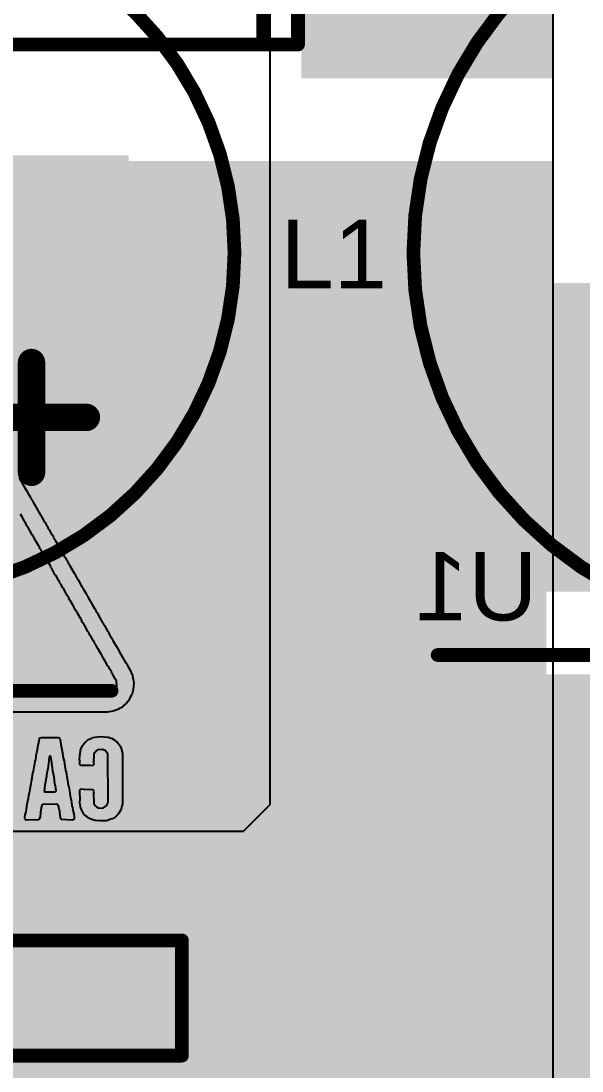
# Model space of a CAD drawing. Header units: millimetres. Extents: x -6 to 110, y 0 to 86.
# Drawn here: x 26.14 to 31.34, y 16.94 to 26.66 of the extents above; entities that cross this region are included whole.
import ezdxf

# ---------------------------------------------------------------- set-up
doc = ezdxf.new("R2010")
doc.units = ezdxf.units.MM
for name, color, linetype in [('BottomLayer', 5, 'Continuous'), ('BottomOverlay', 54, 'Continuous'), ('BottomPaste', 16, 'Continuous'), ('BottomSolder', 6, 'Continuous'), ('MidLayer1', 16, 'Continuous'), ('MidLayer2', 76, 'Continuous'), ('MultiLayer', 9, 'Continuous'), ('PadHoleLayer', 156, 'Continuous'), ('TopLayer', 1, 'Continuous'), ('TopOverlay', 2, 'Continuous'), ('TopPaste', 8, 'Continuous'), ('TopSolder', 216, 'Continuous'), ('ViaHoleLayer', 16, 'Continuous')]:
    doc.layers.add(name, color=color, linetype=linetype)
doc.styles.add('Arial', font='arial.ttf', dxfattribs={"height": 0.2})

# ---------------------------------------------------------------- blocks, each defined once
blk = doc.blocks.new('SMDRI127_471MT_16')
at = {"layer": 'TopLayer'}
blk.add_hatch(color=1, dxfattribs=at).paths.add_polyline_path([(-6.4, 2.7), (-3.5, 2.7), (-3.5, -2.7), (-6.4, -2.7)])
at = {"layer": 'TopPaste'}
blk.add_hatch(color=8, dxfattribs=at).paths.add_polyline_path([(-6.4, 2.7), (-3.5, 2.7), (-3.5, -2.7), (-6.4, -2.7)])
at = {"layer": 'TopSolder'}
blk.add_hatch(color=216, dxfattribs=at).paths.add_polyline_path([(-6.5016, 2.8016), (-3.3984, 2.8016), (-3.3984, -2.8016), (-6.5016, -2.8016)])
at = {"layer": 'TopOverlay', "const_width": 0.127}
blk.add_lwpolyline([(-6.35, -6.2738), (-6.35, -2.8956)], dxfattribs=at)
at = {"layer": 'TopOverlay', "const_width": 0.0635}
blk.add_lwpolyline([(-6.3817, -2.8956, 1), (-6.3182, -2.8956, 1)], format="xyb", close=True, dxfattribs=at)
blk = doc.blocks.new('ECG2GM2R2E09OTBO_18')
at = {"layer": 'BottomLayer'}
blk.add_hatch(color=5, dxfattribs=at).paths.add_polyline_path([(-2.12, 0.85), (-0.42, 0.85), (-0.42, -0.85), (-2.12, -0.85)])
h = blk.add_hatch(color=5, dxfattribs=at)
edge = h.paths.add_edge_path()
edge.add_arc((1.27, 0), 0.85, 0, 360)
at = {"layer": 'BottomSolder'}
blk.add_hatch(color=6, dxfattribs=at).paths.add_polyline_path([(-2.1708, 0.9008), (-0.3692, 0.9008), (-0.3692, -0.9008), (-2.1708, -0.9008)])
h = blk.add_hatch(color=6, dxfattribs=at)
edge = h.paths.add_edge_path()
edge.add_arc((1.27, 0), 0.9008, 0, 360)
at = {"layer": 'MidLayer1'}
blk.add_hatch(color=16, dxfattribs=at).paths.add_polyline_path([(-2.12, 0.85), (-0.42, 0.85), (-0.42, -0.85), (-2.12, -0.85)])
h = blk.add_hatch(color=16, dxfattribs=at)
edge = h.paths.add_edge_path()
edge.add_arc((1.27, 0), 0.85, 0, 360)
at = {"layer": 'MidLayer2'}
blk.add_hatch(color=76, dxfattribs=at).paths.add_polyline_path([(-2.12, 0.85), (-0.42, 0.85), (-0.42, -0.85), (-2.12, -0.85)])
h = blk.add_hatch(color=76, dxfattribs=at)
edge = h.paths.add_edge_path()
edge.add_arc((1.27, 0), 0.85, 0, 360)
at = {"layer": 'MultiLayer'}
blk.add_hatch(color=9, dxfattribs=at).paths.add_polyline_path([(-2.12, 0.85), (-0.42, 0.85), (-0.42, -0.85), (-2.12, -0.85)])
h = blk.add_hatch(color=9, dxfattribs=at)
edge = h.paths.add_edge_path()
edge.add_arc((1.27, 0), 0.85, 0, 360)
at = {"layer": 'PadHoleLayer'}
h = blk.add_hatch(color=156, dxfattribs=at)
edge = h.paths.add_edge_path()
edge.add_arc((-1.27, 0), 0.46, 0, 360)
h = blk.add_hatch(color=156, dxfattribs=at)
edge = h.paths.add_edge_path()
edge.add_arc((1.27, 0), 0.46, 0, 360)
at = {"layer": 'TopLayer'}
blk.add_hatch(color=1, dxfattribs=at).paths.add_polyline_path([(-2.12, 0.85), (-0.42, 0.85), (-0.42, -0.85), (-2.12, -0.85)])
h = blk.add_hatch(color=1, dxfattribs=at)
edge = h.paths.add_edge_path()
edge.add_arc((1.27, 0), 0.85, 0, 360)
at = {"layer": 'TopSolder'}
blk.add_hatch(color=216, dxfattribs=at).paths.add_polyline_path([(-2.1708, 0.9008), (-0.3692, 0.9008), (-0.3692, -0.9008), (-2.1708, -0.9008)])
h = blk.add_hatch(color=216, dxfattribs=at)
edge = h.paths.add_edge_path()
edge.add_arc((1.27, 0), 0.9008, 0, 360)
at = {"layer": 'TopOverlay'}
for p, q in [((2.159, 2.286), (2.159, 2.286)), ((2.159, 2.286), (2.3186, 2.1419)), ((2.159, -2.286), (2.159, 2.286)), ((2.3186, 2.1419), (2.5947, 1.8122)), ((2.5947, 1.8122), (2.8222, 1.4473)), ((2.8222, 1.4473), (2.9969, 1.0543)), ((2.9969, 1.0543), (3.1152, 0.6409)), ((3.1152, 0.6409), (3.175, 0.215)), ((3.175, 0.215), (3.175, -0.215)), ((3.175, -0.215), (3.1152, -0.6409)), ((3.1152, -0.6409), (2.9969, -1.0543)), ((2.9969, -1.0543), (2.8222, -1.4473)), ((2.8222, -1.4473), (2.5947, -1.8122)), ((2.5947, -1.8122), (2.3186, -2.1419)), ((2.3186, -2.1419), (2.159, -2.286)), ((2.159, -2.286), (2.159, -2.286))]:
    blk.add_line(p, q, dxfattribs=at)
for points, const_width in [([(3.1496, 0, 1), (-3.1496, 0, 1)], 0.127), ([(-1.3335, 2.032, 1), (-1.2065, 2.032, 1)], 0.127), ([(-1.8415, 1.524, 1), (-1.7145, 1.524, 1)], 0.127), ([(-0.8255, 1.524, 1), (-0.6985, 1.524, 1)], 0.127), ([(-1.3335, 1.016, 1), (-1.2065, 1.016, 1)], 0.127), ([(-3.1813, 0, 1), (-3.1178, 0, 1)], 0.0635), ([(3.1179, 0, 1), (3.1814, 0, 1)], 0.0635)]:
    blk.add_lwpolyline(points, format="xyb", close=True, dxfattribs=dict(at, const_width=const_width))
at = {"layer": 'TopOverlay', "const_width": 0.254}
for points in [[(-1.27, 2.032), (-1.27, 1.016)], [(-0.762, 1.524), (-1.778, 1.524)]]:
    blk.add_lwpolyline(points, dxfattribs=at)
blk = doc.blocks.new('MBS10S_B_19')
at = {"layer": 'BottomLayer'}
for points in [[(-3.9564, 1.7999), (-2.1164, 1.7999), (-2.1164, 0.5999), (-3.9564, 0.5999)], [(2.1166, 1.7998), (3.9566, 1.7998), (3.9566, 0.5998), (2.1166, 0.5998)], [(-3.9566, -0.5999), (-2.1166, -0.5999), (-2.1166, -1.7999), (-3.9566, -1.7999)], [(2.1164, -0.5999), (3.9564, -0.5999), (3.9564, -1.7999), (2.1164, -1.7999)]]:
    blk.add_hatch(color=5, dxfattribs=at).paths.add_polyline_path(points)
at = {"layer": 'BottomPaste'}
for points in [[(-3.9564, 1.7999), (-2.1164, 1.7999), (-2.1164, 0.5999), (-3.9564, 0.5999)], [(2.1166, 1.7998), (3.9566, 1.7998), (3.9566, 0.5998), (2.1166, 0.5998)], [(-3.9566, -0.5999), (-2.1166, -0.5999), (-2.1166, -1.7999), (-3.9566, -1.7999)], [(2.1164, -0.5999), (3.9564, -0.5999), (3.9564, -1.7999), (2.1164, -1.7999)]]:
    blk.add_hatch(color=16, dxfattribs=at).paths.add_polyline_path(points)
at = {"layer": 'BottomSolder'}
for points in [[(-4.0072, 1.8507), (-2.0656, 1.8507), (-2.0656, 0.5491), (-4.0072, 0.5491)], [(2.0658, 1.8506), (4.0074, 1.8506), (4.0074, 0.549), (2.0658, 0.549)], [(-4.0074, -0.5491), (-2.0658, -0.5491), (-2.0658, -1.8507), (-4.0074, -1.8507)], [(2.0656, -0.5491), (4.0072, -0.5491), (4.0072, -1.8507), (2.0656, -1.8507)]]:
    blk.add_hatch(color=6, dxfattribs=at).paths.add_polyline_path(points)
at = {"layer": 'BottomOverlay', "const_width": 0.127}
for points in [[(-2.0867, 2.4999), (-2.0867, 1.9211)], [(2.1133, 2.4999), (-2.0867, 2.4999)], [(-1.7632, 2.4999), (-1.7632, -2.5)], [(2.1133, 2.4999), (2.1133, 1.9211)], [(-1.4471, 1.905), (-1.4471, 0.889)], [(-2.0867, 0.4788), (-2.0867, -0.4789)], [(2.1133, 0.4788), (2.1133, -0.4789)], [(-1.1931, -0.762), (-1.1931, -1.778)], [(-0.6851, -1.27), (-1.7011, -1.27)], [(-2.0867, -1.9212), (-2.0867, -2.5)], [(2.1133, -1.9212), (2.1133, -2.5)], [(2.1133, -2.5), (-2.0867, -2.5)]]:
    blk.add_lwpolyline(points, dxfattribs=at)
at = {"layer": 'BottomOverlay'}
for points, const_width in [([(-2.1184, 2.4999, 1), (-2.0549, 2.4999, 1)], 0.0635), ([(-2.1184, 2.4999, 1), (-2.0549, 2.4999, 1)], 0.0635), ([(-1.795, 2.4999, 1), (-1.7315, 2.4999, 1)], 0.0635), ([(2.0816, 2.4999, 1), (2.1451, 2.4999, 1)], 0.0635), ([(2.0816, 2.4999, 1), (2.1451, 2.4999, 1)], 0.0635), ([(0.9976, 2.159, 1), (1.0611, 2.159, 1)], 0.0635), ([(-2.1184, 1.9211, 1), (-2.0549, 1.9211, 1)], 0.0635), ([(-1.4789, 1.905, 1), (-1.4154, 1.905, 1)], 0.0635), ([(2.0816, 1.9211, 1), (2.1451, 1.9211, 1)], 0.0635), ([(0.9976, 1.397, 1), (1.0611, 1.397, 1)], 0.0635), ([(0.9976, 1.397, 1), (1.0611, 1.397, 1)], 0.0635), ([(-1.4789, 0.889, 1), (-1.4154, 0.889, 1)], 0.0635), ([(0.9976, 0.635, 1), (1.0611, 0.635, 1)], 0.0635), ([(-2.1184, 0.4788, 1), (-2.0549, 0.4788, 1)], 0.0635), ([(2.0816, 0.4788, 1), (2.1451, 0.4788, 1)], 0.0635), ([(-2.1184, -0.4789, 1), (-2.0549, -0.4789, 1)], 0.0635), ([(2.0816, -0.4789, 1), (2.1451, -0.4789, 1)], 0.0635), ([(0.9341, -0.635, 1), (0.9976, -0.635, 1)], 0.0635), ([(-1.2249, -0.762, 1), (-1.1614, -0.762, 1)], 0.0635), ([(-1.7329, -1.27, 1), (-1.6694, -1.27, 1)], 0.0635), ([(-0.7169, -1.27, 1), (-0.6534, -1.27, 1)], 0.0635), ([(0.9341, -1.397, 1), (0.9976, -1.397, 1)], 0.0635), ([(0.9341, -1.397, 1), (0.9976, -1.397, 1)], 0.0635), ([(-1.2249, -1.778, 1), (-1.1614, -1.778, 1)], 0.0635), ([(-2.1184, -1.9212, 1), (-2.0549, -1.9212, 1)], 0.0635), ([(2.0816, -1.9212, 1), (2.1451, -1.9212, 1)], 0.0635), ([(-2.8551, -2.2861, 1), (-3.2142, -2.2861, 1)], 0.127), ([(0.9341, -2.159, 1), (0.9976, -2.159, 1)], 0.0635), ([(-3.246, -2.2861, 1), (-3.1825, -2.2861, 1)], 0.0635), ([(-2.8868, -2.2861, 1), (-2.8233, -2.2861, 1)], 0.0635), ([(-2.1184, -2.5, 1), (-2.0549, -2.5, 1)], 0.0635), ([(-2.1184, -2.5, 1), (-2.0549, -2.5, 1)], 0.0635), ([(-1.795, -2.5, 1), (-1.7315, -2.5, 1)], 0.0635), ([(2.0816, -2.5, 1), (2.1451, -2.5, 1)], 0.0635), ([(2.0816, -2.5, 1), (2.1451, -2.5, 1)], 0.0635)]:
    blk.add_lwpolyline(points, format="xyb", close=True, dxfattribs=dict(at, const_width=const_width))
at = {"layer": 'BottomOverlay', "const_width": 0.127}
for points in [[(1.0294, 1.397, -1), (1.0294, 2.159)], [(1.0294, 1.397, -1), (1.0294, 0.635)], [(0.9659, -1.397, -1), (0.9659, -0.635)], [(0.9659, -1.397, -1), (0.9659, -2.159)]]:
    blk.add_lwpolyline(points, format="xyb", dxfattribs=at)
blk = doc.blocks.new('SPK0608_102MB_23')
at = {"layer": 'BottomLayer'}
h = blk.add_hatch(color=5, dxfattribs=at)
edge = h.paths.add_edge_path()
edge.add_arc((1.25, -0.2), 0.9, 180, 360)
edge.add_line((2.15, -0.2), (2.15, 0.2))
edge.add_arc((1.25, 0.2), 0.9, 0, 180)
edge.add_line((0.35, 0.2), (0.35, -0.2))
blk.add_hatch(color=5, dxfattribs=at).paths.add_polyline_path([(-2.15, 0.9), (-0.35, 0.9), (-0.35, -0.9), (-2.15, -0.9)])
at = {"layer": 'BottomSolder'}
h = blk.add_hatch(color=6, dxfattribs=at)
edge = h.paths.add_edge_path()
edge.add_arc((1.25, -0.2), 1.0016, 180, 360)
edge.add_line((2.2516, -0.2), (2.2516, 0.2))
edge.add_arc((1.25, 0.2), 1.0016, 0, 180)
edge.add_line((0.2484, 0.2), (0.2484, -0.2))
blk.add_hatch(color=6, dxfattribs=at).paths.add_polyline_path([(-2.2516, 1.0016), (-0.2484, 1.0016), (-0.2484, -1.0016), (-2.2516, -1.0016)])
at = {"layer": 'MidLayer1'}
h = blk.add_hatch(color=16, dxfattribs=at)
edge = h.paths.add_edge_path()
edge.add_arc((1.25, -0.2), 0.9, 180, 360)
edge.add_line((2.15, -0.2), (2.15, 0.2))
edge.add_arc((1.25, 0.2), 0.9, 0, 180)
edge.add_line((0.35, 0.2), (0.35, -0.2))
blk.add_hatch(color=16, dxfattribs=at).paths.add_polyline_path([(-2.15, 0.9), (-0.35, 0.9), (-0.35, -0.9), (-2.15, -0.9)])
at = {"layer": 'MidLayer2'}
h = blk.add_hatch(color=76, dxfattribs=at)
edge = h.paths.add_edge_path()
edge.add_arc((1.25, -0.2), 0.9, 180, 360)
edge.add_line((2.15, -0.2), (2.15, 0.2))
edge.add_arc((1.25, 0.2), 0.9, 0, 180)
edge.add_line((0.35, 0.2), (0.35, -0.2))
blk.add_hatch(color=76, dxfattribs=at).paths.add_polyline_path([(-2.15, 0.9), (-0.35, 0.9), (-0.35, -0.9), (-2.15, -0.9)])
at = {"layer": 'MultiLayer'}
h = blk.add_hatch(color=9, dxfattribs=at)
edge = h.paths.add_edge_path()
edge.add_arc((1.25, -0.2), 0.9, 180, 360)
edge.add_line((2.15, -0.2), (2.15, 0.2))
edge.add_arc((1.25, 0.2), 0.9, 0, 180)
edge.add_line((0.35, 0.2), (0.35, -0.2))
blk.add_hatch(color=9, dxfattribs=at).paths.add_polyline_path([(-2.15, 0.9), (-0.35, 0.9), (-0.35, -0.9), (-2.15, -0.9)])
at = {"layer": 'PadHoleLayer'}
h = blk.add_hatch(color=156, dxfattribs=at)
edge = h.paths.add_edge_path()
edge.add_arc((-1.25, 0), 0.475, 0, 360)
h = blk.add_hatch(color=156, dxfattribs=at)
edge = h.paths.add_edge_path()
edge.add_arc((1.25, 0), 0.475, 0, 360)
at = {"layer": 'TopLayer'}
h = blk.add_hatch(color=1, dxfattribs=at)
edge = h.paths.add_edge_path()
edge.add_arc((1.25, -0.2), 0.9, 180, 360)
edge.add_line((2.15, -0.2), (2.15, 0.2))
edge.add_arc((1.25, 0.2), 0.9, 0, 180)
edge.add_line((0.35, 0.2), (0.35, -0.2))
blk.add_hatch(color=1, dxfattribs=at).paths.add_polyline_path([(-2.15, 0.9), (-0.35, 0.9), (-0.35, -0.9), (-2.15, -0.9)])
at = {"layer": 'TopSolder'}
h = blk.add_hatch(color=216, dxfattribs=at)
edge = h.paths.add_edge_path()
edge.add_arc((1.25, -0.2), 1.0016, 180, 360)
edge.add_line((2.2516, -0.2), (2.2516, 0.2))
edge.add_arc((1.25, 0.2), 1.0016, 0, 180)
edge.add_line((0.2484, 0.2), (0.2484, -0.2))
blk.add_hatch(color=216, dxfattribs=at).paths.add_polyline_path([(-2.2516, 1.0016), (-0.2484, 1.0016), (-0.2484, -1.0016), (-2.2516, -1.0016)])
at = {"layer": 'TopOverlay'}
for points, const_width in [([(3.5, 0, 1), (-3.5, 0, 1)], 0.127), ([(-3.5318, 0, 1), (-3.4683, 0, 1)], 0.0635), ([(3.4683, 0, 1), (3.5318, 0, 1)], 0.0635)]:
    blk.add_lwpolyline(points, format="xyb", close=True, dxfattribs=dict(at, const_width=const_width))
blk = doc.blocks.new('R___0603_B_25')
at = {"layer": 'BottomLayer'}
for points in [[(-1.143, -0.4445), (-1.143, 0.4445), (-0.381, 0.4445), (-0.381, -0.4445)], [(0.381, -0.4445), (0.381, 0.4445), (1.143, 0.4445), (1.143, -0.4445)]]:
    blk.add_hatch(color=5, dxfattribs=at).paths.add_polyline_path(points)
at = {"layer": 'BottomPaste'}
for points in [[(-1.143, -0.4445), (-1.143, 0.4445), (-0.381, 0.4445), (-0.381, -0.4445)], [(0.381, -0.4445), (0.381, 0.4445), (1.143, 0.4445), (1.143, -0.4445)]]:
    blk.add_hatch(color=16, dxfattribs=at).paths.add_polyline_path(points)
at = {"layer": 'BottomSolder'}
for points in [[(-1.2446, -0.5461), (-1.2446, 0.5461), (-0.2794, 0.5461), (-0.2794, -0.5461)], [(0.2794, -0.5461), (0.2794, 0.5461), (1.2446, 0.5461), (1.2446, -0.5461)]]:
    blk.add_hatch(color=6, dxfattribs=at).paths.add_polyline_path(points)
at = {"layer": 'BottomOverlay', "const_width": 0.127}
for points in [[(-1.2192, -0.5334), (-1.2192, 0.5334)], [(-1.2192, 0.5334), (1.2192, 0.5334)], [(1.2192, -0.5334), (1.2192, 0.5334)], [(-1.2192, -0.5334), (1.2192, -0.5334)]]:
    blk.add_lwpolyline(points, dxfattribs=at)
at = {"layer": 'BottomOverlay', "const_width": 0.0635}
for points in [[(-1.25095, 0.5334, 1), (-1.18745, 0.5334, 1)], [(-1.25095, 0.5334, 1), (-1.18745, 0.5334, 1)], [(1.18745, 0.5334, 1), (1.25095, 0.5334, 1)], [(1.18745, 0.5334, 1), (1.25095, 0.5334, 1)], [(-1.25095, -0.5334, 1), (-1.18745, -0.5334, 1)], [(-1.25095, -0.5334, 1), (-1.18745, -0.5334, 1)], [(1.18745, -0.5334, 1), (1.25095, -0.5334, 1)], [(1.18745, -0.5334, 1), (1.25095, -0.5334, 1)]]:
    blk.add_lwpolyline(points, format="xyb", close=True, dxfattribs=at)
blk = doc.blocks.new('SO_8C_B_28')
at = {"layer": 'BottomLayer'}
for points in [[(-1.45, 2.205), (-1.45, 1.605), (-3.45, 1.605), (-3.45, 2.205)], [(3.45, 2.205), (3.45, 1.605), (1.45, 1.605), (1.45, 2.205)], [(3.45, 0.935), (3.45, 0.335), (1.45, 0.335), (1.45, 0.935)], [(-1.45, -0.335), (-1.45, -0.935), (-3.45, -0.935), (-3.45, -0.335)], [(3.45, -0.335), (3.45, -0.935), (1.45, -0.935), (1.45, -0.335)], [(-1.45, -1.605), (-1.45, -2.205), (-3.45, -2.205), (-3.45, -1.605)], [(3.45, -1.605), (3.45, -2.205), (1.45, -2.205), (1.45, -1.605)]]:
    blk.add_hatch(color=5, dxfattribs=at).paths.add_polyline_path(points)
at = {"layer": 'BottomOverlay'}
blk.add_hatch(color=54, dxfattribs=at).paths.add_polyline_path([(-1.3344, -2.2097), (-0.9788, -2.2097), (-0.9788, -1.6255), (-1.3344, -1.6255)])
at = {"layer": 'BottomPaste'}
for points in [[(-1.45, 2.205), (-1.45, 1.605), (-3.45, 1.605), (-3.45, 2.205)], [(3.45, 2.205), (3.45, 1.605), (1.45, 1.605), (1.45, 2.205)], [(3.45, 0.935), (3.45, 0.335), (1.45, 0.335), (1.45, 0.935)], [(-1.45, -0.335), (-1.45, -0.935), (-3.45, -0.935), (-3.45, -0.335)], [(3.45, -0.335), (3.45, -0.935), (1.45, -0.935), (1.45, -0.335)], [(-1.45, -1.605), (-1.45, -2.205), (-3.45, -2.205), (-3.45, -1.605)], [(3.45, -1.605), (3.45, -2.205), (1.45, -2.205), (1.45, -1.605)]]:
    blk.add_hatch(color=16, dxfattribs=at).paths.add_polyline_path(points)
at = {"layer": 'BottomSolder'}
for points in [[(-1.3484, 2.3066), (-1.3484, 1.5034), (-3.5516, 1.5034), (-3.5516, 2.3066)], [(3.5516, 2.3066), (3.5516, 1.5034), (1.3484, 1.5034), (1.3484, 2.3066)], [(3.5516, 1.0366), (3.5516, 0.2334), (1.3484, 0.2334), (1.3484, 1.0366)], [(-1.3484, -0.2334), (-1.3484, -1.0366), (-3.5516, -1.0366), (-3.5516, -0.2334)], [(3.5516, -0.2334), (3.5516, -1.0366), (1.3484, -1.0366), (1.3484, -0.2334)], [(-1.3484, -1.5034), (-1.3484, -2.3066), (-3.5516, -2.3066), (-3.5516, -1.5034)], [(3.5516, -1.5034), (3.5516, -2.3066), (1.3484, -2.3066), (1.3484, -1.5034)]]:
    blk.add_hatch(color=6, dxfattribs=at).paths.add_polyline_path(points)
at = {"layer": 'BottomOverlay', "const_width": 0.127}
for points in [[(-1.5788, 2.5146), (2.0534, 2.5146)], [(-3.7472, -1.8034), (-3.6202, -1.9304)], [(-3.7472, -2.0574), (-3.7472, -1.8034)], [(-3.7472, -2.0574), (-3.6202, -1.9304)], [(-1.5788, -2.5146), (2.0534, -2.5146)]]:
    blk.add_lwpolyline(points, dxfattribs=at)
at = {"layer": 'BottomOverlay', "const_width": 0.0635}
for points in [[(-1.6106, 2.5146, 1), (-1.5471, 2.5146, 1)], [(2.0216, 2.5146, 1), (2.0851, 2.5146, 1)], [(-3.779, -1.8034, 1), (-3.7155, -1.8034, 1)], [(-3.779, -1.8034, 1), (-3.7155, -1.8034, 1)], [(-3.652, -1.9304, 1), (-3.5885, -1.9304, 1)], [(-3.652, -1.9304, 1), (-3.5885, -1.9304, 1)], [(-3.779, -2.0574, 1), (-3.7155, -2.0574, 1)], [(-3.779, -2.0574, 1), (-3.7155, -2.0574, 1)], [(-1.6106, -2.5146, 1), (-1.5471, -2.5146, 1)], [(2.0216, -2.5146, 1), (2.0851, -2.5146, 1)]]:
    blk.add_lwpolyline(points, format="xyb", close=True, dxfattribs=at)

msp = doc.modelspace()

# ---------------------------------------------------------------- hatches: boundary and pattern name
at = {"layer": 'BottomLayer'}
for points in [[(28.7356, 26.125), (31.0642, 26.125), (31.0642, 28.3387), (28.7356, 28.3387)], [(26.455, 23.2062), (31.0642, 23.2062), (31.0642, 25.361), (26.455, 25.361)], [(25.3882, 19.8783), (31.006, 19.8783), (31.006, 24.2316), (25.3882, 24.2316)], [(26.455, 21.373), (37, 21.373), (37, 24.2316), (26.455, 24.2316)], [(26.7928, 17.3383), (31.006, 17.3383), (31.006, 18.0574), (26.7928, 18.0574)], [(26.7928, 17.3383), (30.1277, 17.3383), (30.1277, 18.0574), (26.7928, 18.0574)], [(26.7928, 15.8216), (27.5548, 15.8216), (27.5548, 18.0574), (26.7928, 18.0574)]]:
    msp.add_hatch(color=5, dxfattribs=at).paths.add_polyline_path(points)
h = msp.add_hatch(color=5, dxfattribs=at)
edge = h.paths.add_edge_path()
edge.add_arc((30.6285, 26.4297), 0.2, 0, 360)
h = msp.add_hatch(color=5, dxfattribs=at)
edge = h.paths.add_edge_path()
edge.add_arc((29.1929, 26.4155), 0.2, 0, 360)
h = msp.add_hatch(color=5, dxfattribs=at)
edge = h.paths.add_edge_path()
edge.add_arc((29.6715, 26.4202), 0.2, 0, 360)
h = msp.add_hatch(color=5, dxfattribs=at)
edge = h.paths.add_edge_path()
edge.add_arc((30.15, 26.425), 0.2, 0, 360)
at = {"layer": 'MidLayer1'}
h = msp.add_hatch(color=16, dxfattribs=at)
edge = h.paths.add_edge_path()
edge.add_arc((30.6285, 26.4297), 0.2, 0, 360)
h = msp.add_hatch(color=16, dxfattribs=at)
edge = h.paths.add_edge_path()
edge.add_arc((29.1929, 26.4155), 0.2, 0, 360)
h = msp.add_hatch(color=16, dxfattribs=at)
edge = h.paths.add_edge_path()
edge.add_arc((29.6715, 26.4202), 0.2, 0, 360)
h = msp.add_hatch(color=16, dxfattribs=at)
edge = h.paths.add_edge_path()
edge.add_arc((30.15, 26.425), 0.2, 0, 360)
at = {"layer": 'MidLayer2'}
h = msp.add_hatch(color=76, dxfattribs=at)
edge = h.paths.add_edge_path()
edge.add_arc((30.6285, 26.4297), 0.2, 0, 360)
h = msp.add_hatch(color=76, dxfattribs=at)
edge = h.paths.add_edge_path()
edge.add_arc((29.1929, 26.4155), 0.2, 0, 360)
h = msp.add_hatch(color=76, dxfattribs=at)
edge = h.paths.add_edge_path()
edge.add_arc((29.6715, 26.4202), 0.2, 0, 360)
h = msp.add_hatch(color=76, dxfattribs=at)
edge = h.paths.add_edge_path()
edge.add_arc((30.15, 26.425), 0.2, 0, 360)
at = {"layer": 'TopLayer'}
h = msp.add_hatch(color=1, dxfattribs=at)
edge = h.paths.add_edge_path()
edge.add_arc((30.6285, 26.4297), 0.2, 0, 360)
h = msp.add_hatch(color=1, dxfattribs=at)
edge = h.paths.add_edge_path()
edge.add_arc((29.1929, 26.4155), 0.2, 0, 360)
h = msp.add_hatch(color=1, dxfattribs=at)
edge = h.paths.add_edge_path()
edge.add_arc((29.6715, 26.4202), 0.2, 0, 360)
h = msp.add_hatch(color=1, dxfattribs=at)
edge = h.paths.add_edge_path()
edge.add_arc((30.15, 26.425), 0.2, 0, 360)
msp.add_hatch(color=1, dxfattribs=at).paths.add_polyline_path([(23.749, 14.4096), (37, 14.4096), (37, 20.5065), (23.749, 20.5065)])
at = {"layer": 'ViaHoleLayer'}
h = msp.add_hatch(color=16, dxfattribs=at)
edge = h.paths.add_edge_path()
edge.add_arc((29.1929, 26.4155), 0.1, 0, 360)
h = msp.add_hatch(color=16, dxfattribs=at)
edge = h.paths.add_edge_path()
edge.add_arc((29.6715, 26.4202), 0.1, 0, 360)
h = msp.add_hatch(color=16, dxfattribs=at)
edge = h.paths.add_edge_path()
edge.add_arc((30.15, 26.425), 0.1, 0, 360)
h = msp.add_hatch(color=16, dxfattribs=at)
edge = h.paths.add_edge_path()
edge.add_arc((30.6285, 26.4297), 0.1, 0, 360)

# ---------------------------------------------------------------- linework, layer by layer
at = {"layer": 'BottomOverlay'}
for p, q in [((26.1247, 22.4264), (26.1425, 22.3944)), ((26.1425, 22.3944), (26.171, 22.3446)), ((26.171, 22.3446), (26.1923, 22.3091)), ((26.1923, 22.3091), (26.2101, 22.2771)), ((26.2101, 22.2771), (26.2243, 22.2522)), ((26.2243, 22.2522), (26.2314, 22.2451)), ((26.2314, 22.2451), (26.2349, 22.2308)), ((26.2349, 22.2308), (26.2456, 22.2202)), ((26.2456, 22.2202), (26.2527, 22.2024)), ((26.2527, 22.2024), (26.2563, 22.1953)), ((26.2563, 22.1953), (26.2634, 22.1882)), ((26.2634, 22.1882), (26.3078, 22.1046)), ((26.1532, 22.0602), (26.1354, 22.0922)), ((26.3078, 22.1046), (26.3132, 22.1029)), ((26.3132, 22.1029), (26.3167, 22.0958)), ((26.3167, 22.0958), (26.3203, 22.0851)), ((26.3203, 22.0851), (26.3238, 22.078)), ((26.3238, 22.078), (26.338, 22.0566)), ((26.1567, 22.0531), (26.1532, 22.0602)), ((26.171, 22.0318), (26.1567, 22.0531)), ((26.1781, 22.014), (26.171, 22.0318)), ((26.1869, 22.0051), (26.1781, 22.014)), ((26.1958, 21.982), (26.1869, 22.0051)), ((26.2029, 21.9749), (26.1958, 21.982)), ((26.2456, 21.9002), (26.2029, 21.9749)), ((26.338, 22.0566), (26.3594, 22.0175)), ((26.3594, 22.0175), (26.3665, 22.0104)), ((26.3665, 22.0104), (26.3754, 21.9873)), ((26.3754, 21.9873), (26.3878, 21.9749)), ((26.3878, 21.9749), (26.3878, 21.9678)), ((26.3878, 21.9678), (26.3896, 21.966)), ((26.3896, 21.966), (26.3949, 21.9536)), ((26.2563, 21.8825), (26.2456, 21.9002)), ((26.2847, 21.8327), (26.2563, 21.8825)), ((26.3949, 21.9536), (26.402, 21.9464)), ((26.402, 21.9464), (26.4269, 21.9002)), ((26.4269, 21.9002), (26.4376, 21.8896)), ((26.4376, 21.8896), (26.4429, 21.87)), ((26.4429, 21.87), (26.4554, 21.8576)), ((26.3025, 21.8007), (26.2847, 21.8327)), ((26.3078, 21.7954), (26.3025, 21.8007)), ((26.3167, 21.7722), (26.3078, 21.7954)), ((26.3238, 21.7651), (26.3167, 21.7722)), ((26.4554, 21.8576), (26.4589, 21.8433)), ((26.4589, 21.8433), (26.466, 21.8362)), ((26.466, 21.8362), (26.4838, 21.8042)), ((26.4838, 21.8042), (26.498, 21.7794)), ((26.498, 21.7794), (26.5051, 21.7722)), ((26.5051, 21.7722), (26.5087, 21.758)), ((26.338, 21.7403), (26.3238, 21.7651)), ((26.3665, 21.6869), (26.338, 21.7403)), ((26.3754, 21.678), (26.3665, 21.6869)), ((26.3843, 21.6549), (26.3754, 21.678)), ((26.5087, 21.758), (26.5229, 21.7367)), ((26.5229, 21.7367), (26.5478, 21.6905)), ((26.5478, 21.6905), (26.5549, 21.6834)), ((26.5549, 21.6834), (26.562, 21.6656)), ((26.3914, 21.6478), (26.3843, 21.6549)), ((26.4127, 21.6123), (26.3914, 21.6478)), ((26.4162, 21.6016), (26.4127, 21.6123)), ((26.4234, 21.5945), (26.4162, 21.6016)), ((26.4554, 21.5341), (26.4234, 21.5945)), ((26.562, 21.6656), (26.5727, 21.6549)), ((26.5727, 21.6549), (26.5816, 21.6318)), ((26.5816, 21.6318), (26.5869, 21.6265)), ((26.5869, 21.6265), (26.5904, 21.6194)), ((26.5904, 21.6194), (26.6331, 21.5447)), ((26.4625, 21.5269), (26.4554, 21.5341)), ((26.4873, 21.4807), (26.4625, 21.5269)), ((26.4909, 21.4736), (26.4873, 21.4807)), ((26.6331, 21.5447), (26.6402, 21.5376)), ((26.6402, 21.5376), (26.6491, 21.5145)), ((26.6491, 21.5145), (26.6544, 21.5092)), ((26.6544, 21.5092), (26.658, 21.5021)), ((26.658, 21.5021), (26.6687, 21.4843)), ((26.6687, 21.4843), (26.7042, 21.4203)), ((26.498, 21.4665), (26.4909, 21.4736)), ((26.5016, 21.4523), (26.498, 21.4665)), ((26.5122, 21.4416), (26.5016, 21.4523)), ((26.5158, 21.4345), (26.5122, 21.4416)), ((26.5229, 21.4167), (26.5158, 21.4345)), ((26.53, 21.4096), (26.5229, 21.4167)), ((26.5549, 21.3634), (26.53, 21.4096)), ((26.7042, 21.4203), (26.7113, 21.4132)), ((26.7113, 21.4132), (26.7149, 21.399)), ((26.7149, 21.399), (26.722, 21.3919)), ((26.722, 21.3919), (26.7398, 21.3599)), ((26.5691, 21.3385), (26.5549, 21.3634)), ((26.5833, 21.3172), (26.5691, 21.3385)), ((26.5904, 21.2994), (26.5833, 21.3172)), ((26.5976, 21.2923), (26.5904, 21.2994)), ((26.626, 21.239), (26.5976, 21.2923)), ((26.7398, 21.3599), (26.754, 21.335)), ((26.754, 21.335), (26.7611, 21.3279)), ((26.7611, 21.3279), (26.7646, 21.3136)), ((26.7646, 21.3136), (26.7824, 21.2888)), ((26.7824, 21.2888), (26.786, 21.2781)), ((26.6402, 21.2141), (26.626, 21.239)), ((26.6438, 21.207), (26.6402, 21.2141)), ((26.6544, 21.1963), (26.6438, 21.207)), ((26.658, 21.1821), (26.6544, 21.1963)), ((26.786, 21.2781), (26.8002, 21.2568)), ((26.8002, 21.2568), (26.8215, 21.2177)), ((26.8215, 21.2177), (26.8286, 21.2106)), ((26.8286, 21.2106), (26.8375, 21.1874)), ((26.8375, 21.1874), (26.8464, 21.1786)), ((26.6651, 21.175), (26.658, 21.1821)), ((26.6935, 21.1217), (26.6651, 21.175)), ((26.7024, 21.1128), (26.6935, 21.1217)), ((26.7078, 21.0932), (26.7024, 21.1128)), ((26.7184, 21.0826), (26.7078, 21.0932)), ((26.8464, 21.1786), (26.8748, 21.1252)), ((26.8748, 21.1252), (26.8926, 21.0932)), ((26.8926, 21.0932), (26.8997, 21.0861)), ((26.7326, 21.0577), (26.7184, 21.0826)), ((26.7611, 21.0044), (26.7326, 21.0577)), ((26.77, 20.9955), (26.7611, 21.0044)), ((26.7789, 20.9724), (26.77, 20.9955)), ((26.8997, 21.0861), (26.9033, 21.0719)), ((26.9033, 21.0719), (26.914, 21.0612)), ((26.914, 21.0612), (26.9424, 21.0079)), ((26.9424, 21.0079), (26.9495, 21.0008)), ((26.9495, 21.0008), (26.9531, 20.9866)), ((26.786, 20.9653), (26.7789, 20.9724)), ((26.8073, 20.9261), (26.786, 20.9653)), ((26.8215, 20.9048), (26.8073, 20.9261)), ((26.8251, 20.8906), (26.8215, 20.9048)), ((26.9531, 20.9866), (26.9673, 20.9653)), ((26.9673, 20.9653), (26.9779, 20.9475)), ((26.9779, 20.9475), (26.9922, 20.9226)), ((26.9922, 20.9226), (27.0099, 20.8906)), ((26.8375, 20.8782), (26.8251, 20.8906)), ((26.8464, 20.855), (26.8375, 20.8782)), ((26.8535, 20.8479), (26.8464, 20.855)), ((26.882, 20.7946), (26.8535, 20.8479)), ((27.0099, 20.8906), (27.017, 20.8835)), ((27.017, 20.8835), (27.0242, 20.8657)), ((27.0242, 20.8657), (27.0384, 20.8444)), ((27.0384, 20.8444), (27.0633, 20.7982)), ((26.8891, 20.7875), (26.882, 20.7946)), ((26.8926, 20.7733), (26.8891, 20.7875)), ((26.8997, 20.7662), (26.8926, 20.7733)), ((26.9211, 20.7306), (26.8997, 20.7662)), ((26.9459, 20.6844), (26.9211, 20.7306)), ((27.0633, 20.7982), (27.0775, 20.7733)), ((27.0775, 20.7733), (27.0846, 20.7662)), ((27.0846, 20.7662), (27.0935, 20.7431)), ((27.0935, 20.7431), (27.1024, 20.7342)), ((27.1024, 20.7342), (27.1095, 20.7164)), ((27.1095, 20.7164), (27.1166, 20.7093)), ((27.1166, 20.7093), (27.1344, 20.6773)), ((26.9495, 20.6773), (26.9459, 20.6844)), ((26.9566, 20.6702), (26.9495, 20.6773)), ((26.9602, 20.6595), (26.9566, 20.6702)), ((26.9779, 20.6346), (26.9602, 20.6595)), ((26.9815, 20.6204), (26.9779, 20.6346)), ((26.9886, 20.6133), (26.9815, 20.6204)), ((27.0135, 20.5671), (26.9886, 20.6133)), ((27.1344, 20.6773), (27.1486, 20.6524)), ((27.1486, 20.6524), (27.1735, 20.5991)), ((27.0242, 20.5493), (27.0135, 20.5671)), ((27.0277, 20.4995), (27.0242, 20.5493)), ((27.1735, 20.5991), (27.177, 20.5742)), ((27.177, 20.5742), (27.1806, 20.5635)), ((27.1806, 20.5635), (27.1841, 20.528)), ((27.1841, 20.528), (27.1806, 20.4675)), ((25.8599, 20.4124), (26.9033, 20.4142)), ((26.9033, 20.4142), (26.9264, 20.4124)), ((26.9264, 20.4124), (26.9371, 20.416)), ((26.9371, 20.416), (26.9584, 20.4196)), ((26.9584, 20.4196), (26.9904, 20.4373)), ((26.9904, 20.4373), (27.0099, 20.4569)), ((27.0099, 20.4569), (27.0188, 20.48)), ((27.0188, 20.48), (27.0242, 20.4853)), ((27.0242, 20.4853), (27.0277, 20.4995)), ((27.1699, 20.4249), (27.1592, 20.4071)), ((27.1735, 20.4427), (27.1699, 20.4249)), ((27.177, 20.4569), (27.1735, 20.4427)), ((27.1806, 20.4675), (27.177, 20.4569)), ((27.0935, 20.32), (27.0793, 20.3058)), ((27.1006, 20.3236), (27.0935, 20.32)), ((27.1024, 20.3289), (27.1006, 20.3236)), ((27.1166, 20.3431), (27.1024, 20.3289)), ((27.1201, 20.3502), (27.1166, 20.3431)), ((27.1255, 20.3556), (27.1201, 20.3502)), ((27.1326, 20.3591), (27.1255, 20.3556)), ((27.1592, 20.4071), (27.1326, 20.3591)), ((26.8357, 20.2578), (24.125, 20.2596)), ((26.9406, 20.2596), (26.8357, 20.2578)), ((26.9904, 20.2667), (26.9406, 20.2596)), ((27.0046, 20.2702), (26.9904, 20.2667)), ((27.0295, 20.2809), (27.0046, 20.2702)), ((27.0366, 20.2845), (27.0295, 20.2809)), ((27.0544, 20.2916), (27.0366, 20.2845)), ((27.0793, 20.3058), (27.0544, 20.2916)), ((26.3123, 20.0107), (26.3159, 20.0213)), ((26.3159, 20.0213), (26.3301, 20.0249)), ((26.3301, 20.0249), (26.3532, 20.0231)), ((26.3532, 20.0231), (26.4865, 20.0249)), ((26.4865, 20.0249), (26.4989, 20.016)), ((26.7976, 20.0196), (26.8029, 20.0249)), ((26.8029, 20.0249), (26.8278, 20.0284)), ((26.8278, 20.0284), (26.874, 20.032)), ((26.874, 20.032), (26.9486, 20.0284)), ((26.9486, 20.0284), (26.9842, 20.0142)), ((26.2927, 19.9058), (26.2963, 19.9413)), ((26.2963, 19.9413), (26.3016, 19.9645)), ((26.3016, 19.9645), (26.3087, 19.9929)), ((26.3087, 19.9929), (26.3123, 20.0107)), ((26.4989, 20.016), (26.5025, 20.0018)), ((26.5025, 20.0018), (26.5096, 19.9591)), ((26.5096, 19.9591), (26.5149, 19.9289)), ((26.5149, 19.9289), (26.5167, 19.9271)), ((26.5167, 19.9271), (26.522, 19.8969)), ((26.6927, 19.9076), (26.7087, 19.9449)), ((26.7087, 19.9449), (26.7122, 19.952)), ((26.7122, 19.952), (26.7318, 19.9787)), ((26.7318, 19.9787), (26.7389, 19.9822)), ((26.7389, 19.9822), (26.7638, 20.0071)), ((26.7638, 20.0071), (26.7976, 20.0196)), ((26.9842, 20.0142), (27.0091, 20)), ((27.0091, 20), (27.0198, 19.9893)), ((27.0198, 19.9893), (27.0269, 19.9858)), ((27.0269, 19.9858), (27.0357, 19.9769)), ((27.0357, 19.9769), (27.0393, 19.9698)), ((27.0393, 19.9698), (27.0535, 19.9556)), ((27.0535, 19.9556), (27.0571, 19.9449)), ((27.0571, 19.9449), (27.0589, 19.9431)), ((27.0589, 19.9431), (27.0677, 19.9271)), ((27.0677, 19.9271), (27.0749, 19.8987)), ((26.2767, 19.8187), (26.2803, 19.8507)), ((26.2803, 19.8507), (26.2839, 19.872)), ((26.2839, 19.872), (26.2874, 19.8862)), ((26.2874, 19.8862), (26.2927, 19.9058)), ((26.403, 19.8489), (26.3976, 19.808)), ((26.4083, 19.8542), (26.403, 19.8489)), ((26.4154, 19.8507), (26.4083, 19.8542)), ((26.4189, 19.8294), (26.4154, 19.8507)), ((26.4225, 19.8116), (26.4189, 19.8294)), ((26.522, 19.8969), (26.5256, 19.8827)), ((26.5256, 19.8827), (26.5292, 19.8471)), ((26.5292, 19.8471), (26.5398, 19.8045)), ((26.6838, 19.8596), (26.6874, 19.8702)), ((26.6856, 19.8542), (26.6838, 19.8596)), ((26.6838, 19.8169), (26.6856, 19.8542)), ((26.6874, 19.8702), (26.6927, 19.9076)), ((26.8153, 19.8667), (26.8118, 19.792)), ((26.8189, 19.8809), (26.8153, 19.8667)), ((26.8296, 19.8916), (26.8189, 19.8809)), ((26.8331, 19.8987), (26.8296, 19.8916)), ((26.8456, 19.904), (26.8331, 19.8987)), ((26.8527, 19.9111), (26.8456, 19.904)), ((26.8953, 19.9147), (26.8527, 19.9111)), ((26.9202, 19.904), (26.8953, 19.9147)), ((26.9433, 19.8738), (26.9202, 19.904)), ((26.9469, 19.4294), (26.9433, 19.8738)), ((27.0749, 19.8987), (27.0802, 19.8756)), ((27.0802, 19.8756), (27.082, 19.4081)), ((26.2554, 19.712), (26.2608, 19.7316)), ((26.2608, 19.7316), (26.2643, 19.7671)), ((26.2643, 19.7671), (26.2679, 19.7814)), ((26.2679, 19.7814), (26.2732, 19.8045)), ((26.2732, 19.8045), (26.2767, 19.8187)), ((26.3887, 19.7351), (26.3834, 19.7085)), ((26.3923, 19.76), (26.3887, 19.7351)), ((26.3976, 19.808), (26.3923, 19.76)), ((26.4296, 19.7654), (26.4225, 19.8116)), ((26.4332, 19.744), (26.4296, 19.7654)), ((26.4367, 19.712), (26.4332, 19.744)), ((26.5398, 19.8045), (26.5452, 19.7565)), ((26.5452, 19.7565), (26.5487, 19.7423)), ((26.5487, 19.7423), (26.554, 19.7192)), ((26.6874, 19.8063), (26.6838, 19.8169)), ((26.6838, 19.7849), (26.6874, 19.8063)), ((26.6874, 19.7707), (26.6838, 19.7849)), ((26.698, 19.7636), (26.6874, 19.7707)), ((26.7816, 19.7654), (26.698, 19.7636)), ((26.7958, 19.7618), (26.7816, 19.7654)), ((26.8118, 19.7671), (26.7958, 19.7618)), ((26.8118, 19.792), (26.8153, 19.7814)), ((26.8153, 19.7814), (26.8118, 19.7671)), ((26.2394, 19.6178), (26.2448, 19.6516)), ((26.2448, 19.6516), (26.2519, 19.6943)), ((26.2519, 19.6943), (26.2554, 19.712)), ((26.371, 19.6321), (26.3656, 19.5983)), ((26.3745, 19.6463), (26.371, 19.6321)), ((26.3798, 19.6943), (26.3745, 19.6463)), ((26.3834, 19.7085), (26.3798, 19.6943)), ((26.4438, 19.6729), (26.4367, 19.712)), ((26.4474, 19.6587), (26.4438, 19.6729)), ((26.4509, 19.6267), (26.4474, 19.6587)), ((26.554, 19.7192), (26.5576, 19.7049)), ((26.5576, 19.7049), (26.5683, 19.6409)), ((26.5683, 19.6409), (26.5718, 19.6267)), ((26.2216, 19.5254), (26.2288, 19.5681)), ((26.2288, 19.5681), (26.2341, 19.5983)), ((26.2341, 19.5983), (26.2394, 19.6178)), ((26.3585, 19.5556), (26.3567, 19.5254)), ((26.3621, 19.5841), (26.3585, 19.5556)), ((26.3656, 19.5983), (26.3621, 19.5841)), ((26.4545, 19.5983), (26.4509, 19.6267)), ((26.4598, 19.5716), (26.4545, 19.5983)), ((26.4634, 19.561), (26.4598, 19.5716)), ((26.4669, 19.529), (26.4634, 19.561)), ((26.5718, 19.6267), (26.5754, 19.6089)), ((26.5754, 19.6089), (26.5789, 19.5805)), ((26.5789, 19.5805), (26.5825, 19.5663)), ((26.5825, 19.5663), (26.5931, 19.513)), ((26.6856, 19.5343), (26.6927, 19.545)), ((26.6927, 19.545), (26.7069, 19.5485)), ((26.7069, 19.5485), (26.7211, 19.545)), ((26.7211, 19.545), (26.81, 19.5414)), ((26.81, 19.5414), (26.8136, 19.5236)), ((26.2021, 19.4241), (26.2056, 19.4383)), ((26.2056, 19.4383), (26.2092, 19.4561)), ((26.2092, 19.4561), (26.2128, 19.4916)), ((26.2128, 19.4916), (26.2181, 19.5112)), ((26.2181, 19.5112), (26.2216, 19.5254)), ((26.3567, 19.5254), (26.3621, 19.5201)), ((26.3621, 19.5201), (26.3852, 19.5218)), ((26.3852, 19.5218), (26.4545, 19.5201)), ((26.4545, 19.5201), (26.4581, 19.5201)), ((26.4581, 19.5201), (26.4669, 19.529)), ((26.5931, 19.513), (26.5967, 19.481)), ((26.5967, 19.481), (26.6038, 19.4454)), ((26.6038, 19.4454), (26.6091, 19.4259)), ((26.6838, 19.4294), (26.6874, 19.4401)), ((26.6874, 19.4401), (26.6856, 19.5343)), ((26.8153, 19.5218), (26.8118, 19.5112)), ((26.8118, 19.5112), (26.8153, 19.4116)), ((26.8136, 19.5236), (26.8153, 19.5218)), ((26.1843, 19.3281), (26.1914, 19.3565)), ((26.1914, 19.3565), (26.195, 19.385)), ((26.195, 19.385), (26.1985, 19.4063)), ((26.1985, 19.4063), (26.2021, 19.4241)), ((26.3247, 19.3477), (26.3212, 19.3334)), ((26.3283, 19.3725), (26.3247, 19.3477)), ((26.3319, 19.3868), (26.3283, 19.3725)), ((26.3372, 19.4028), (26.3319, 19.3868)), ((26.4687, 19.4063), (26.3372, 19.4028)), ((26.4829, 19.4028), (26.4687, 19.4063)), ((26.4918, 19.3832), (26.4829, 19.4028)), ((26.4954, 19.3548), (26.4918, 19.3832)), ((26.4989, 19.3441), (26.4954, 19.3548)), ((26.5025, 19.2979), (26.4989, 19.3441)), ((26.6091, 19.4259), (26.6127, 19.3903)), ((26.6127, 19.3903), (26.6163, 19.3761)), ((26.6163, 19.3761), (26.6216, 19.353)), ((26.6216, 19.353), (26.6251, 19.3388)), ((26.6856, 19.4241), (26.6838, 19.4294)), ((26.6909, 19.3832), (26.6856, 19.4241)), ((26.698, 19.3654), (26.6909, 19.3832)), ((26.7016, 19.3583), (26.698, 19.3654)), ((26.7122, 19.3334), (26.7016, 19.3583)), ((26.8153, 19.4116), (26.8313, 19.3921)), ((26.8313, 19.3921), (26.8384, 19.3814)), ((26.8384, 19.3814), (26.8562, 19.3743)), ((26.8562, 19.3743), (26.8704, 19.3708)), ((26.8704, 19.3708), (26.906, 19.3743)), ((26.906, 19.3743), (26.9309, 19.3921)), ((26.9309, 19.3921), (26.9398, 19.4045)), ((26.9398, 19.4045), (26.9433, 19.4152)), ((26.9433, 19.4152), (26.9469, 19.4294)), ((27.0606, 19.3477), (27.0464, 19.3228)), ((27.0695, 19.3601), (27.0606, 19.3477)), ((27.0749, 19.3903), (27.0695, 19.3601)), ((27.082, 19.4081), (27.0749, 19.3903)), ((26.1754, 19.2801), (26.1808, 19.3103)), ((26.179, 19.2659), (26.1754, 19.2801)), ((26.1879, 19.2606), (26.179, 19.2659)), ((26.1808, 19.3103), (26.1843, 19.3281)), ((26.2679, 19.2623), (26.1879, 19.2606)), ((26.291, 19.2606), (26.2679, 19.2623)), ((26.3052, 19.2641), (26.291, 19.2606)), ((26.3176, 19.2872), (26.3052, 19.2641)), ((26.3212, 19.3334), (26.3176, 19.2872)), ((26.5096, 19.2694), (26.5025, 19.2979)), ((26.5149, 19.2641), (26.5096, 19.2694)), ((26.6145, 19.2606), (26.5149, 19.2641)), ((26.6287, 19.2641), (26.6145, 19.2606)), ((26.6251, 19.3388), (26.6287, 19.3174)), ((26.6287, 19.3174), (26.6323, 19.289)), ((26.634, 19.2694), (26.6287, 19.2641)), ((26.6323, 19.289), (26.634, 19.2694)), ((26.7229, 19.3157), (26.7122, 19.3334)), ((26.746, 19.2925), (26.7229, 19.3157)), ((26.7531, 19.289), (26.746, 19.2925)), ((26.7745, 19.2748), (26.7531, 19.289)), ((26.7976, 19.2659), (26.7745, 19.2748)), ((26.8153, 19.2588), (26.7976, 19.2659)), ((26.8296, 19.2552), (26.8153, 19.2588)), ((26.8687, 19.2517), (26.8296, 19.2552)), ((26.9309, 19.2534), (26.8687, 19.2517)), ((26.9451, 19.257), (26.9309, 19.2534)), ((26.97, 19.2677), (26.9451, 19.257)), ((26.9913, 19.2712), (26.97, 19.2677)), ((26.9984, 19.2783), (26.9913, 19.2712)), ((27.0162, 19.289), (26.9984, 19.2783)), ((27.0357, 19.3085), (27.0162, 19.289)), ((27.0393, 19.3157), (27.0357, 19.3085)), ((27.0464, 19.3228), (27.0393, 19.3157))]:
    msp.add_line(p, q, dxfattribs=at)
at = {"layer": 'MidLayer2'}
for p, q in [((28.448, 19.4056), (28.448, 28.629)), ((31.0642, 28.6512), (31.0642, 14.478)), ((28.2007, 19.1583), (28.448, 19.4056)), ((24.5563, 19.1583), (28.2007, 19.1583))]:
    msp.add_line(p, q, dxfattribs=at)

# ---------------------------------------------------------------- block references
for name, p, rotation in [('MBS10S_B_19', (26.6192, 28.9386), 180), ('SPK0608_102MB_23', (33.274, 24.511), 270), ('ECG2GM2R2E09OTBO_18', (24.9682, 24.511), 180), ('SMDRI127_471MT_16', (29.875, 14.1065), 270)]:
    msp.add_blockref(name, p, dxfattribs=dict(rotation=rotation))
for name, p in [('SO_8C_B_28', (31.5777, 18.2733)), ('R___0603_B_25', (26.4118, 17.6129))]:
    msp.add_blockref(name, p)

# ---------------------------------------------------------------- texts
at = {"layer": 'BottomOverlay', "style": 'Arial', "text_generation_flag": 2}
msp.add_text('U1', height=0.635, rotation=360, dxfattribs=at).set_placement((30.9232, 21.1076))
at = {"layer": 'TopOverlay', "style": 'Arial'}
msp.add_text('L1', height=0.635, dxfattribs=at).set_placement((28.5441, 24.1813))

doc.saveas('drawing.dxf')
